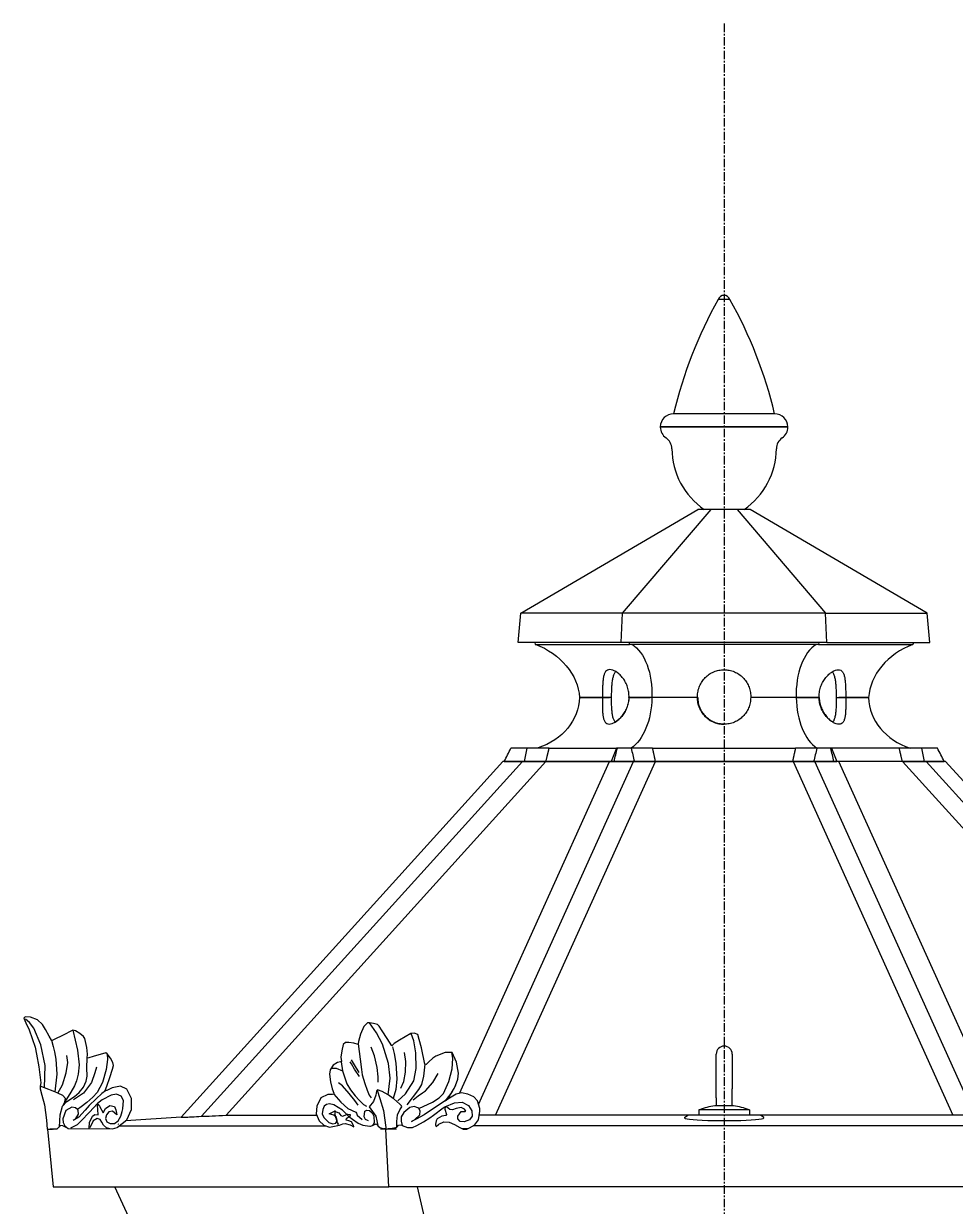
# Model space of a CAD drawing. Header units: millimetres. Extents: x 0 to 13338, y 0 to 11580.
# Drawn here: x 4055.2 to 4405.5, y 10428 to 10872.8 of the extents above; entities that cross this region are included whole.
import ezdxf

# ---------------------------------------------------------------- set-up
doc = ezdxf.new("R2010")
doc.units = ezdxf.units.MM
doc.linetypes.add('CENTER', pattern=[50.8, 31.75, -6.35, 6.35, -6.35])
doc.layers.add('axes', color=40, linetype='CENTER')
doc.layers.add('dwgmodels.com', color=250, linetype='Continuous')

# ---------------------------------------------------------------- blocks, each defined once
blk = doc.blocks.new('Public Light 2_side_dwgmodels.com')
at = {"color": 0, "extrusion": (-1, 6.12303e-17, 0)}
for p, q in [((-0.04, 4379.58), (-2.23, 4379.58)), ((2.15, 4379.58), (-0.04, 4379.58)), ((-0.04, 4336.52), (-19.04, 4336.52)), ((18.96, 4336.52), (-0.04, 4336.52)), ((-0.04, 4331.59), (-24.04, 4331.59)), ((-0.04, 4331.52), (-24.04, 4331.52)), ((23.96, 4331.59), (-0.04, 4331.59)), ((23.96, 4331.52), (-0.04, 4331.52)), ((-76.41, 4261.53), (-9.86, 4300.53)), ((-38.3, 4261.53), (-4.96, 4300.53)), ((-4.96, 4300.53), (-9.86, 4300.53)), ((-0.04, 4300.59), (-7.54, 4300.59)), ((-7.54, 4300.53), (-7.54, 4300.59)), ((4.86, 4300.53), (-4.96, 4300.53)), ((7.46, 4300.59), (-0.04, 4300.59)), ((4.86, 4300.53), (38.07, 4261.53)), ((9.77, 4300.53), (4.86, 4300.53)), ((7.45, 4300.53), (7.46, 4300.59)), ((76.32, 4261.53), (9.77, 4300.53)), ((-77.41, 4250.53), (-76.41, 4261.53)), ((-38.3, 4261.53), (-76.41, 4261.53)), ((-38.8, 4250.53), (-38.3, 4261.53)), ((38.07, 4261.53), (-38.3, 4261.53)), ((38.57, 4250.53), (38.07, 4261.53)), ((38.07, 4261.53), (76.32, 4261.53)), ((77.32, 4250.53), (76.32, 4261.53)), ((-38.8, 4250.53), (-77.41, 4250.53)), ((-71.26, 4250.53), (-71.06, 4249.83)), ((-71.06, 4249.83), (-35.55, 4249.83)), ((38.57, 4250.53), (-38.8, 4250.53)), ((-35.55, 4249.83), (-35.65, 4250.53)), ((35.47, 4249.83), (-35.55, 4249.83)), ((35.57, 4250.53), (35.47, 4249.83)), ((35.47, 4249.83), (70.97, 4249.83)), ((38.57, 4250.53), (77.32, 4250.53)), ((71.17, 4250.53), (70.97, 4249.83)), ((-10.03, 4229.78), (-27.75, 4229.78)), ((-10.05, 4229.78), (-27.19, 4229.78)), ((-9.95, 4229.78), (-10.05, 4229.78)), ((-10.05, 4229.78), (-10.05, 4229.78)), ((-9.95, 4229.78), (-9.95, 4229.78)), ((27.08, 4229.78), (9.95, 4229.78)), ((27.67, 4229.78), (9.95, 4229.78)), ((27.08, 4229.78), (35.67, 4229.78)), ((35.74, 4229.78), (27.67, 4229.78)), ((35.67, 4229.78), (35.74, 4229.78)), ((42.22, 4229.78), (45.69, 4229.78)), ((46.52, 4229.78), (43.06, 4229.78)), ((45.69, 4229.78), (54.27, 4229.78)), ((54.27, 4229.78), (46.52, 4229.78)), ((-74.19, 4210.78), (-80.18, 4210.78)), ((-74.19, 4210.78), (-80.18, 4210.78)), ((-65.83, 4210.78), (-74.19, 4210.78)), ((-65.83, 4210.78), (-74.19, 4210.78)), ((-65.83, 4210.78), (-40.53, 4210.78)), ((-65.83, 4210.78), (-40.53, 4210.78)), ((-40.53, 4210.78), (-42.55, 4205.78)), ((-40.17, 4210.78), (-40.53, 4210.78)), ((-40.17, 4210.78), (-40.53, 4210.78)), ((-35.01, 4210.78), (-40.17, 4210.78)), ((-35.01, 4210.78), (-40.17, 4210.78)), ((-26.93, 4210.78), (-35.01, 4210.78)), ((-26.93, 4210.78), (-35.01, 4210.78)), ((-26.93, 4210.78), (26.79, 4210.78)), ((-26.93, 4210.78), (26.79, 4210.78)), ((34.86, 4210.78), (26.79, 4210.78)), ((34.86, 4210.78), (26.79, 4210.78)), ((40.01, 4210.78), (34.86, 4210.78)), ((40.01, 4210.78), (34.86, 4210.78)), ((40.38, 4210.78), (40.01, 4210.78)), ((40.38, 4210.78), (40.01, 4210.78)), ((65.81, 4210.78), (40.38, 4210.78)), ((40.38, 4210.78), (42.4, 4205.78)), ((65.81, 4210.78), (40.38, 4210.78)), ((74.18, 4210.78), (65.81, 4210.78)), ((74.18, 4210.78), (65.81, 4210.78)), ((80.18, 4210.78), (74.18, 4210.78)), ((80.18, 4210.78), (74.18, 4210.78)), ((-204.21, 4072.01), (-83.27, 4205.77)), ((-196.56, 4072.34), (-75.9, 4205.77)), ((-187.32, 4072.77), (-67.06, 4205.77)), ((-99.51, 4080.95), (-43.08, 4205.77)), ((-92.38, 4076.78), (-34.06, 4205.77)), ((-86, 4072.77), (-25.87, 4205.77)), ((-83.07, 4205.77), (-83.27, 4205.77)), ((-75.9, 4205.77), (-83.07, 4205.77)), ((-82.71, 4205.78), (-75.22, 4205.78)), ((-75.9, 4205.77), (-75.9, 4205.77)), ((-67.06, 4205.77), (-75.9, 4205.77)), ((-75.22, 4205.78), (-67.02, 4205.78)), ((-43.08, 4205.77), (-67.06, 4205.77)), ((-67.02, 4205.78), (-42.55, 4205.78)), ((-42.18, 4205.77), (-43.08, 4205.77)), ((-42.55, 4205.78), (-41.43, 4205.78)), ((-40.89, 4205.77), (-42.18, 4205.77)), ((-41.43, 4205.78), (-33.78, 4205.78)), ((-34.06, 4205.77), (-40.89, 4205.77)), ((-25.87, 4205.77), (-34.06, 4205.77)), ((-34.06, 4205.77), (-34.06, 4205.77)), ((-33.78, 4205.78), (-25.83, 4205.78)), ((25.87, 4205.77), (-25.87, 4205.77)), ((-25.83, 4205.78), (25.69, 4205.78)), ((25.69, 4205.78), (33.63, 4205.78)), ((34.05, 4205.77), (25.87, 4205.77)), ((25.87, 4205.77), (86, 4072.77)), ((33.63, 4205.78), (41.27, 4205.78)), ((92.37, 4076.78), (34.05, 4205.77)), ((40.89, 4205.77), (34.05, 4205.77)), ((42.18, 4205.77), (40.89, 4205.77)), ((41.27, 4205.78), (42.4, 4205.78)), ((43.07, 4205.77), (42.18, 4205.77)), ((67, 4205.78), (42.4, 4205.78)), ((67.06, 4205.77), (43.07, 4205.77)), ((99.51, 4080.95), (43.07, 4205.77)), ((67, 4205.78), (75.2, 4205.78)), ((75.9, 4205.77), (67.06, 4205.77)), ((67.06, 4205.77), (187.32, 4072.77)), ((75.2, 4205.78), (82.71, 4205.78)), ((83.07, 4205.77), (75.9, 4205.77)), ((196.55, 4072.34), (75.9, 4205.77)), ((83.26, 4205.77), (83.07, 4205.77)), ((204.21, 4072.01), (83.26, 4205.77)), ((-3, 4082.7), (-3, 4095.73)), ((3, 4095.73), (3, 4082.7)), ((-3, 4079.23), (-3, 4082.7)), ((-3, 4079.23), (-3, 4076.29)), ((3, 4079.23), (3, 4082.7)), ((3, 4076.29), (3, 4079.23)), ((0, 4074.77), (-9.5, 4074.77)), ((-9.5, 4074.77), (-9.5, 4072.77)), ((0, 4076.29), (-3.54, 4076.29)), ((3.53, 4076.29), (0, 4076.29)), ((9.5, 4074.77), (0, 4074.77)), ((9.5, 4074.77), (9.5, 4072.77)), ((-204.21, 4072.01), (-225.04, 4070.67)), ((-204.21, 4072.01), (-204.02, 4072.01)), ((-204.02, 4072.01), (-203.01, 4072.01)), ((-187.32, 4072.77), (-153.24, 4072.77)), ((-13.65, 4072.77), (-92.09, 4072.77)), ((-14.88, 4071.91), (-13.65, 4072.77)), ((13.64, 4072.77), (-13.65, 4072.77)), ((-6.22, 4070.77), (6.22, 4070.77)), ((14.88, 4071.91), (13.64, 4072.77)), ((92.08, 4072.77), (13.64, 4072.77)), ((-254.61, 4067.52), (-252.58, 4067.52)), ((-254.49, 4067.52), (-252.3, 4045.77)), ((-252.58, 4067.52), (-252.5, 4067.52)), ((-227.38, 4068.77), (-149.79, 4068.77)), ((-126.15, 4045.77), (-127.24, 4067.52)), ((94.37, 4068.77), (-94.37, 4068.77)), ((-252.3, 4045.77), (-126.15, 4045.77)), ((-222.38, 4031.18), (-229.1, 4045.77)), ((126.15, 4045.77), (-126.15, 4045.77)), ((-115.45, 4045.77), (-112.09, 4031.18))]:
    blk.add_line(p, q, dxfattribs=at)
at = {"color": 0, "extrusion": (0.999999, -0.00141, 0)}
for p, q in [((-45.8, 4229.84), (-54.38, 4229.86)), ((-54.38, 4229.86), (-46.63, 4229.85)), ((-46.63, 4229.85), (-43.17, 4229.84)), ((-42.33, 4229.84), (-45.8, 4229.84)), ((-35.78, 4229.83), (-35.85, 4229.83)), ((-35.85, 4229.83), (-27.78, 4229.82)), ((-27.19, 4229.82), (-35.78, 4229.83))]:
    blk.add_line(p, q, dxfattribs=at)
at = {"color": 0}
for p, q in [((-262.82, 4109.69), (-263.4, 4109.3)), ((-263.4, 4109.3), (-262.56, 4107.48)), ((-260.87, 4109.62), (-262.82, 4109.69)), ((-261.2, 4107.61), (-262.69, 4108.84)), ((-262.56, 4107.48), (-261.39, 4104.88)), ((-259.64, 4105.47), (-261.2, 4107.61)), ((-258.21, 4108.65), (-260.87, 4109.62)), ((-256.91, 4099.24), (-259.64, 4105.47)), ((-256.26, 4106.83), (-258.21, 4108.65)), ((-255.16, 4105.01), (-256.26, 4106.83)), ((-135.55, 4106.08), (-136.79, 4103.23)), ((-134.06, 4107.45), (-135.55, 4106.08)), ((-133.41, 4107.45), (-134.06, 4107.45)), ((-130.75, 4103.75), (-133.41, 4107.45)), ((-131.92, 4107.25), (-133.41, 4107.45)), ((-130.42, 4106.86), (-131.92, 4107.25)), ((-129.71, 4106.28), (-130.42, 4106.86)), ((-128.67, 4104.46), (-129.71, 4106.28)), ((-261.39, 4104.88), (-259.12, 4098.39)), ((-253.8, 4102.48), (-255.16, 4105.01)), ((-252.95, 4100.92), (-253.8, 4102.48)), ((-251.65, 4101.31), (-252.69, 4100.79)), ((-248.86, 4102.68), (-251.65, 4101.31)), ((-244.97, 4104.75), (-248.86, 4102.68)), ((-244.97, 4104.75), (-243.21, 4097.22)), ((-244.9, 4104.75), (-244.97, 4104.75)), ((-243.93, 4104.49), (-244.9, 4104.75)), ((-242.3, 4103.46), (-243.93, 4104.49)), ((-240.88, 4102.29), (-242.3, 4103.46)), ((-240.36, 4101.57), (-240.88, 4102.29)), ((-239.64, 4098.26), (-240.36, 4101.57)), ((-136.79, 4103.23), (-137.5, 4100.5)), ((-128.54, 4099.46), (-130.75, 4103.75)), ((-126.72, 4101.6), (-128.67, 4104.46)), ((-125.03, 4098.88), (-126.72, 4101.6)), ((-122.05, 4101.02), (-124.06, 4099.72)), ((-117.89, 4103.49), (-122.05, 4101.02)), ((-117.76, 4103.49), (-117.89, 4103.49)), ((-116.53, 4103.62), (-117.76, 4103.49)), ((-116.72, 4100.76), (-117.76, 4103.49)), ((-115.23, 4103.1), (-116.53, 4103.62)), ((-114.65, 4101.28), (-115.23, 4103.1)), ((-113.8, 4098.03), (-114.65, 4101.28)), ((-259.12, 4098.39), (-258.6, 4095.73)), ((-255.29, 4091.38), (-256.91, 4099.24)), ((-252.95, 4100.92), (-252.37, 4098.59)), ((-252.69, 4100.79), (-252.95, 4100.92)), ((-252.37, 4098.59), (-251.85, 4096.57)), ((-251.85, 4096.57), (-251.26, 4093.85)), ((-243.21, 4097.22), (-242.56, 4091.7)), ((-239.38, 4095.73), (-239.64, 4098.26)), ((-143.8, 4096.93), (-144.12, 4094.59)), ((-143.21, 4099.33), (-143.8, 4096.93)), ((-142.37, 4100.11), (-143.21, 4099.33)), ((-141.2, 4100.11), (-142.37, 4100.11)), ((-139.32, 4099.79), (-141.2, 4100.11)), ((-137.57, 4099.33), (-139.32, 4099.79)), ((-137.5, 4100.5), (-137.57, 4099.59)), ((-137.57, 4099.59), (-136.85, 4093.88)), ((-137.57, 4099.59), (-137.57, 4099.33)), ((-131.46, 4095.05), (-132.76, 4098.36)), ((-126.2, 4092.25), (-128.54, 4099.46)), ((-124.06, 4099.72), (-125.03, 4098.88)), ((-124.71, 4098.42), (-124.06, 4095.96)), ((-115.95, 4096.15), (-116.72, 4100.76)), ((-112.57, 4091.93), (-113.8, 4098.03)), ((-258.6, 4095.73), (-257.76, 4090.99)), ((-251.26, 4093.85), (-250.94, 4088.13)), ((-247.37, 4088.65), (-246.85, 4092.61)), ((-246.85, 4092.61), (-247.11, 4095.21)), ((-239.64, 4090.54), (-239.51, 4094.17)), ((-239.51, 4094.24), (-239.38, 4095.73)), ((-238.93, 4094.3), (-239.51, 4094.17)), ((-239.51, 4094.17), (-239.51, 4094.24)), ((-237.24, 4094.82), (-238.93, 4094.3)), ((-232.56, 4096.18), (-237.24, 4094.82)), ((-231.98, 4095.86), (-232.56, 4096.18)), ((-231.92, 4093.65), (-232.44, 4089.89)), ((-231.98, 4095.86), (-231.92, 4093.65)), ((-230.81, 4094.17), (-231.98, 4095.86)), ((-229.9, 4092.55), (-230.81, 4094.17)), ((-229.58, 4091.44), (-229.9, 4092.55)), ((-145.36, 4092.58), (-147.04, 4091.54)), ((-144.25, 4092.84), (-145.36, 4092.58)), ((-144.06, 4092.84), (-144.25, 4092.84)), ((-144.12, 4094.59), (-143.93, 4092.97)), ((-143.93, 4092.97), (-144.06, 4092.84)), ((-144.06, 4092.84), (-143.47, 4089.46)), ((-140.16, 4092.06), (-140.62, 4092.84)), ((-138.99, 4090.11), (-140.16, 4092.06)), ((-138.99, 4091.74), (-140.1, 4093.55)), ((-136.85, 4093.88), (-136.4, 4089.92)), ((-130.49, 4090.63), (-131.46, 4095.05)), ((-125.62, 4086.74), (-126.2, 4092.25)), ((-124.06, 4095.96), (-123.48, 4092.32)), ((-123.48, 4092.32), (-123.09, 4086.48)), ((-119.71, 4092.9), (-120.23, 4096.34)), ((-119.78, 4088.88), (-119.71, 4092.9)), ((-115.88, 4090.37), (-115.95, 4096.15)), ((-111.08, 4092.77), (-112.11, 4091.86)), ((-109.52, 4094.2), (-111.08, 4092.77)), ((-108.41, 4094.92), (-109.52, 4094.2)), ((-104.97, 4096.28), (-108.41, 4094.92)), ((-102.38, 4096.28), (-104.97, 4096.28)), ((-102.05, 4094.07), (-102.38, 4096.28)), ((-102.25, 4096.28), (-102.38, 4096.28)), ((-102.31, 4090.24), (-102.05, 4094.07)), ((-100.62, 4092.64), (-102.25, 4096.28)), ((-99.91, 4088.62), (-100.62, 4092.64)), ((-257.76, 4090.99), (-257.17, 4086.96)), ((-255.55, 4083.07), (-255.29, 4091.38)), ((-250.94, 4088.13), (-251.72, 4081.58)), ((-248.8, 4084.17), (-247.37, 4088.65)), ((-242.89, 4088.2), (-243.54, 4085.73)), ((-242.56, 4091.7), (-242.89, 4088.2)), ((-239.58, 4087.48), (-239.64, 4090.54)), ((-236.59, 4088.65), (-237.95, 4085.08)), ((-236.01, 4090.86), (-236.59, 4088.65)), ((-232.44, 4089.89), (-233.8, 4085.08)), ((-230.94, 4086.9), (-229.97, 4090.08)), ((-229.97, 4090.08), (-229.58, 4091.44)), ((-148.21, 4089.79), (-148.47, 4088.16)), ((-148.47, 4088.16), (-148.02, 4085.24)), ((-147.04, 4091.54), (-148.21, 4089.79)), ((-147.43, 4090.44), (-145.94, 4090.44)), ((-145.94, 4090.44), (-143.47, 4089.46)), ((-143.47, 4089.46), (-143.02, 4087.9)), ((-143.02, 4087.9), (-141.85, 4084.59)), ((-137.31, 4088.75), (-138.99, 4091.74)), ((-137.11, 4087.26), (-138.99, 4090.11)), ((-136.4, 4089.92), (-136.07, 4087.9)), ((-136.07, 4087.9), (-135.1, 4084.66)), ((-130.1, 4087.19), (-130.49, 4090.63)), ((-120.49, 4085.44), (-119.78, 4088.88)), ((-116.72, 4085.63), (-115.88, 4090.37)), ((-112.57, 4091.93), (-113.09, 4087.38)), ((-112.11, 4091.86), (-112.57, 4091.93)), ((-109.58, 4085.05), (-107.57, 4088.49)), ((-103.48, 4085.37), (-102.31, 4090.24)), ((-100.17, 4086.28), (-99.91, 4088.62)), ((-256.91, 4084.89), (-257.24, 4083.65)), ((-255.55, 4083.07), (-257.24, 4083.65)), ((-257.24, 4083.65), (-257.17, 4082.68)), ((-257.17, 4086.96), (-256.91, 4084.89)), ((-250.61, 4081.06), (-248.8, 4084.17)), ((-244.25, 4083.78), (-245.62, 4081.38)), ((-243.54, 4085.73), (-244.25, 4083.78)), ((-242.56, 4081.25), (-240.94, 4083.33)), ((-240.94, 4083.33), (-239.9, 4085.6)), ((-237.95, 4085.08), (-240.88, 4080.99)), ((-239.9, 4085.6), (-239.58, 4087.48)), ((-233.8, 4085.08), (-235.81, 4081.32)), ((-232.76, 4082.1), (-232.18, 4083.65)), ((-232.18, 4083.65), (-230.94, 4086.9)), ((-226.98, 4083.65), (-230.1, 4083.07)), ((-224.64, 4082.48), (-226.98, 4083.65)), ((-148.02, 4085.24), (-147.37, 4082.71)), ((-143.54, 4083.75), (-145.03, 4084.98)), ((-141.07, 4080.96), (-143.54, 4083.75)), ((-141.85, 4084.59), (-140.55, 4082.26)), ((-135.1, 4084.66), (-134.19, 4082.13)), ((-130.1, 4085.18), (-130.1, 4087.19)), ((-126.4, 4080.44), (-125.62, 4086.74)), ((-123.09, 4086.48), (-123.48, 4082.45)), ((-121.53, 4082.97), (-120.49, 4085.44)), ((-119.78, 4080.76), (-116.72, 4085.63)), ((-113.87, 4084.33), (-114.91, 4082.45)), ((-113.09, 4087.38), (-113.87, 4084.33)), ((-112.37, 4081.87), (-109.58, 4085.05)), ((-105.56, 4080.96), (-103.48, 4085.37)), ((-101.01, 4083.88), (-102.38, 4081.41)), ((-101.53, 4082.78), (-101.01, 4083.88)), ((-101.01, 4083.88), (-100.17, 4086.28)), ((-257.17, 4082.68), (-256.52, 4080.34)), ((-256.52, 4080.34), (-255.55, 4076.64)), ((-251.72, 4081.58), (-255.55, 4083.07)), ((-250.61, 4081.06), (-251.72, 4081.58)), ((-248.67, 4080.21), (-250.61, 4081.06)), ((-247.63, 4079.04), (-248.67, 4080.21)), ((-245.62, 4081.38), (-247.95, 4077.81)), ((-247.95, 4077.81), (-247.63, 4079.04)), ((-247.11, 4077.94), (-244.25, 4079.82)), ((-240.88, 4080.99), (-244.64, 4078.52)), ((-244.25, 4079.82), (-242.56, 4081.25)), ((-237.43, 4079.56), (-239.71, 4077.49)), ((-236.2, 4078.85), (-238.73, 4076.45)), ((-235.81, 4081.32), (-237.43, 4079.56)), ((-234.06, 4080.86), (-236.2, 4078.85)), ((-232.69, 4081.9), (-234.06, 4080.86)), ((-230.55, 4080.28), (-233.93, 4078.59)), ((-232.69, 4081.9), (-232.76, 4082.1)), ((-232.24, 4082.1), (-232.69, 4081.9)), ((-232.18, 4082.1), (-232.24, 4082.1)), ((-230.1, 4083.07), (-232.18, 4082.1)), ((-228.54, 4080.6), (-230.55, 4080.28)), ((-226.79, 4079.95), (-228.54, 4080.6)), ((-225.88, 4078.26), (-226.79, 4079.95)), ((-222.83, 4079.04), (-224.64, 4082.48)), ((-222.89, 4074.95), (-222.83, 4079.04)), ((-151.65, 4079.27), (-153.21, 4076.15)), ((-149.06, 4080.57), (-151.65, 4079.27)), ((-147.24, 4080.57), (-149.06, 4080.57)), ((-147.37, 4082.71), (-146.78, 4081.02)), ((-146.72, 4080.63), (-147.24, 4080.57)), ((-146.78, 4081.02), (-146.72, 4080.96)), ((-146.78, 4081.02), (-146.72, 4080.7)), ((-146.72, 4080.96), (-146.72, 4080.7)), ((-146.72, 4080.7), (-145.88, 4079.72)), ((-146.72, 4080.7), (-146.72, 4080.63)), ((-145.88, 4079.72), (-144.19, 4077.65)), ((-138.86, 4078.23), (-141.07, 4080.96)), ((-140.55, 4082.26), (-138.8, 4080.05)), ((-138.8, 4080.05), (-137.31, 4078.36)), ((-134.19, 4082.13), (-133.47, 4080.31)), ((-133.47, 4080.31), (-132.76, 4079.27)), ((-130.94, 4080.31), (-131.92, 4077.91)), ((-130.68, 4081.74), (-130.94, 4080.31)), ((-130.55, 4082.19), (-130.68, 4081.74)), ((-130.42, 4082.26), (-130.55, 4082.19)), ((-130.55, 4082.19), (-129.45, 4079.01)), ((-128.61, 4081.67), (-130.42, 4082.26)), ((-129.45, 4079.01), (-128.15, 4074.53)), ((-126.4, 4080.44), (-128.61, 4081.67)), ((-124.52, 4079.07), (-126.4, 4080.44)), ((-123.48, 4082.45), (-124.52, 4079.07)), ((-124.19, 4078.88), (-124.52, 4079.07)), ((-121.92, 4076.93), (-124.19, 4078.88)), ((-122.7, 4078.1), (-119.78, 4080.76)), ((-114.91, 4082.45), (-119.39, 4076.61)), ((-116.92, 4078.49), (-115.04, 4080.05)), ((-115.04, 4080.05), (-113.41, 4081.15)), ((-113.41, 4081.15), (-112.37, 4081.87)), ((-109.65, 4077.65), (-107.18, 4079.33)), ((-107.18, 4079.33), (-105.56, 4080.96)), ((-103.87, 4078.75), (-104.97, 4077.97)), ((-102.38, 4081.41), (-104.52, 4078.62)), ((-103.87, 4078.75), (-102.38, 4081.41)), ((-100.75, 4080.63), (-103.87, 4078.75)), ((-102.38, 4081.41), (-101.53, 4082.78)), ((-98.74, 4081.15), (-100.75, 4080.63)), ((-96.4, 4080.7), (-98.74, 4081.15)), ((-94.19, 4079.66), (-96.4, 4080.7)), ((-92.77, 4078.1), (-94.19, 4079.66)), ((-255.55, 4076.64), (-254.77, 4070.86)), ((-249.64, 4072.94), (-248.86, 4076.19)), ((-248.86, 4076.19), (-247.11, 4077.94)), ((-248.08, 4077.62), (-248.86, 4076.19)), ((-247.56, 4074.5), (-248.67, 4071.38)), ((-247.95, 4077.81), (-248.08, 4077.62)), ((-245.23, 4075.8), (-247.56, 4074.5)), ((-243.93, 4075.54), (-245.23, 4075.8)), ((-243.21, 4074.89), (-243.93, 4075.54)), ((-241.72, 4075.93), (-243.21, 4074.89)), ((-243.21, 4074.89), (-243.02, 4074.56)), ((-243.02, 4074.56), (-242.95, 4073.14)), ((-240.23, 4074.69), (-242.69, 4072.03)), ((-239.71, 4077.49), (-241.72, 4075.93)), ((-238.73, 4076.45), (-240.23, 4074.69)), ((-235.68, 4077.1), (-238.67, 4073.91)), ((-233.93, 4078.59), (-235.68, 4077.1)), ((-235.68, 4076.77), (-235.49, 4076.9)), ((-235.55, 4074.5), (-235.68, 4076.77)), ((-235.42, 4073.27), (-235.55, 4074.5)), ((-235.49, 4076.9), (-234.9, 4076.19)), ((-234.9, 4076.19), (-233.54, 4073.59)), ((-233.54, 4073.59), (-232.69, 4075.21)), ((-232.69, 4075.21), (-230.94, 4076.38)), ((-230.94, 4076.38), (-229.25, 4075.99)), ((-229.25, 4075.99), (-228.73, 4074.82)), ((-228.73, 4074.82), (-228.41, 4072.88)), ((-226.4, 4074.11), (-226.07, 4075.15)), ((-226.07, 4075.15), (-225.88, 4078.26)), ((-224.64, 4070.99), (-222.89, 4074.95)), ((-153.21, 4076.15), (-153.47, 4073.3)), ((-150.94, 4074.85), (-151.13, 4073.3)), ((-150.42, 4076.15), (-150.94, 4074.85)), ((-149.58, 4076.8), (-150.42, 4076.15)), ((-148.41, 4077), (-149.58, 4076.8)), ((-148.54, 4073.3), (-146.53, 4074.33)), ((-146.78, 4076.61), (-148.41, 4077)), ((-143.54, 4074.59), (-146.78, 4076.61)), ((-146.53, 4074.33), (-144.9, 4073.69)), ((-144.19, 4077.65), (-141.46, 4075.31)), ((-141.85, 4072.97), (-143.54, 4074.59)), ((-141.46, 4075.31), (-138.54, 4073.95)), ((-137.57, 4076.48), (-138.86, 4078.23)), ((-137.31, 4078.36), (-135.62, 4076.8)), ((-135.62, 4076.8), (-134.51, 4076.15)), ((-135.16, 4074.21), (-134.38, 4074.66)), ((-134.38, 4074.66), (-133.35, 4074.46)), ((-131.92, 4077.91), (-133.47, 4075.89)), ((-133.47, 4075.89), (-130.94, 4072.39)), ((-133.35, 4074.46), (-132.31, 4073.69)), ((-128.15, 4074.53), (-127.18, 4068.17)), ((-122.83, 4072.84), (-121.92, 4074.79)), ((-121.33, 4076.28), (-121.92, 4076.93)), ((-121.92, 4074.79), (-121.2, 4075.96)), ((-121.2, 4075.96), (-121.33, 4076.28)), ((-118.15, 4075.7), (-120.49, 4073.82)), ((-116.59, 4076.02), (-118.15, 4075.7)), ((-115.17, 4075.57), (-116.59, 4076.02)), ((-114.84, 4075.31), (-115.17, 4075.57)), ((-114.84, 4075.31), (-109.65, 4077.65)), ((-114.32, 4074.4), (-114.84, 4075.31)), ((-114.39, 4072.84), (-114.32, 4074.4)), ((-104.84, 4078.23), (-112.83, 4072.84)), ((-109.26, 4072.78), (-105.62, 4075.57)), ((-105.62, 4075.57), (-105.04, 4075.89)), ((-104.97, 4075.83), (-105.1, 4074.98)), ((-105.1, 4074.98), (-104.39, 4072.97)), ((-105.04, 4075.89), (-101.47, 4077.45)), ((-104.97, 4077.97), (-104.84, 4078.23)), ((-104.39, 4075.96), (-104.97, 4075.83)), ((-104.52, 4078.62), (-104.84, 4078.23)), ((-103.74, 4075.44), (-104.39, 4075.96)), ((-103.15, 4074.85), (-103.74, 4075.44)), ((-102.18, 4074.72), (-103.15, 4074.85)), ((-100.75, 4075.31), (-102.18, 4074.72)), ((-101.47, 4077.45), (-98.54, 4077.65)), ((-98.93, 4075.63), (-100.75, 4075.31)), ((-97.7, 4074.98), (-98.93, 4075.63)), ((-98.54, 4077.65), (-96.14, 4076.41)), ((-97.12, 4074.27), (-97.7, 4074.98)), ((-97.44, 4074.14), (-97.12, 4074.27)), ((-96.14, 4076.41), (-94.84, 4074.4)), ((-94.84, 4074.4), (-94.71, 4072.39)), ((-91.92, 4075.24), (-92.77, 4078.1)), ((-91.86, 4074.21), (-91.92, 4075.24)), ((-254.77, 4070.86), (-254.61, 4067.52)), ((-249.97, 4068.33), (-249.64, 4072.94)), ((-248.67, 4071.38), (-248.6, 4069.95)), ((-248.6, 4069.95), (-247.89, 4068.72)), ((-242.69, 4072.03), (-244.84, 4070.73)), ((-242.95, 4073.14), (-243.86, 4071.51)), ((-241.78, 4070.6), (-242.76, 4069.69)), ((-238.67, 4073.91), (-241.78, 4070.6)), ((-238.8, 4067.88), (-238.6, 4070.02)), ((-238.6, 4070.02), (-237.56, 4072.36)), ((-237.3, 4070.6), (-238.47, 4067.94)), ((-237.56, 4072.36), (-236.66, 4073.01)), ((-235.81, 4071.51), (-237.3, 4070.6)), ((-236.66, 4073.01), (-235.42, 4072.88)), ((-234.58, 4071.19), (-235.81, 4071.51)), ((-235.42, 4072.88), (-235.42, 4073.27)), ((-233.99, 4070.15), (-234.58, 4071.19)), ((-233.41, 4068.98), (-233.99, 4070.15)), ((-232.31, 4072.94), (-232.69, 4071.51)), ((-232.69, 4071.51), (-232.11, 4070.28)), ((-231.4, 4074.04), (-232.31, 4072.94)), ((-232.11, 4070.28), (-230.88, 4069.63)), ((-230.03, 4074.24), (-231.4, 4074.04)), ((-228.41, 4072.88), (-230.03, 4074.24)), ((-229.25, 4069.63), (-227.89, 4070.6)), ((-228.09, 4068.2), (-224.64, 4070.99)), ((-227.89, 4070.6), (-226.92, 4072.36)), ((-226.92, 4072.36), (-226.4, 4074.11)), ((-153.47, 4073.3), (-152.3, 4070.63)), ((-152.3, 4070.63), (-150.49, 4069.01)), ((-151.13, 4073.3), (-150.55, 4071.93)), ((-150.55, 4071.93), (-148.6, 4070.05)), ((-148.6, 4070.05), (-147.17, 4069.47)), ((-146.78, 4072.78), (-148.54, 4073.3)), ((-145.75, 4071.87), (-146.78, 4072.78)), ((-146.07, 4069.79), (-145.55, 4070.83)), ((-145.55, 4070.83), (-145.75, 4071.87)), ((-144.9, 4073.69), (-144.12, 4072.65)), ((-144.12, 4072.65), (-143.54, 4072.45)), ((-143.54, 4072.45), (-141.85, 4072.97)), ((-142.11, 4070.89), (-141.98, 4071.48)), ((-141.2, 4070.63), (-142.11, 4070.89)), ((-141.98, 4071.48), (-141.14, 4072.32)), ((-141.46, 4072.97), (-141.85, 4072.97)), ((-141.85, 4072.97), (-141.14, 4072.32)), ((-140.55, 4072.84), (-141.46, 4072.97)), ((-140.16, 4070.31), (-141.2, 4070.63)), ((-141.14, 4072.32), (-140.55, 4072.65)), ((-141.14, 4072.32), (-139.77, 4071.28)), ((-140.55, 4072.65), (-140.55, 4072.84)), ((-139.45, 4069.14), (-140.16, 4070.31)), ((-139.77, 4071.28), (-137.63, 4069.79)), ((-138.54, 4073.95), (-138.28, 4073.56)), ((-138.28, 4073.56), (-137.95, 4072.71)), ((-137.95, 4072.71), (-136.07, 4071.15)), ((-135.42, 4072.13), (-135.16, 4074.21)), ((-134.9, 4071.15), (-135.42, 4072.13)), ((-133.73, 4070.57), (-134.9, 4071.15)), ((-132.31, 4073.69), (-131.79, 4072.45)), ((-131.66, 4069.86), (-132.18, 4068.88)), ((-131.79, 4072.45), (-131.66, 4069.86)), ((-130.94, 4072.39), (-130.29, 4068.88)), ((-123.15, 4070.44), (-122.83, 4072.84)), ((-123.15, 4068.3), (-123.15, 4070.44)), ((-120.49, 4073.82), (-121.46, 4072.13)), ((-121.46, 4072.13), (-121.46, 4070.5)), ((-121.46, 4070.5), (-121.07, 4068.88)), ((-115.88, 4071.22), (-117.63, 4070.37)), ((-117.63, 4070.37), (-116.4, 4071.02)), ((-116.4, 4071.02), (-114.39, 4072.84)), ((-112.83, 4072.84), (-115.88, 4071.22)), ((-115.62, 4068.82), (-113.02, 4070.24)), ((-113.02, 4070.24), (-110.69, 4071.74)), ((-110.69, 4071.74), (-109.26, 4072.78)), ((-108.35, 4070.57), (-108.54, 4069.34)), ((-107.96, 4071.35), (-108.35, 4070.57)), ((-106.14, 4072.39), (-107.96, 4071.35)), ((-107.31, 4069.34), (-105.43, 4070.31)), ((-104.65, 4072.65), (-106.14, 4072.39)), ((-105.43, 4070.31), (-103.41, 4070.11)), ((-104.39, 4072.97), (-104.65, 4072.65)), ((-103.41, 4070.11), (-101.4, 4069.27)), ((-100.1, 4072.45), (-98.93, 4074.14)), ((-100.1, 4071.35), (-100.1, 4072.45)), ((-99.32, 4070.44), (-100.1, 4071.35)), ((-97.77, 4070.24), (-99.32, 4070.44)), ((-98.93, 4074.14), (-97.44, 4074.14)), ((-95.75, 4070.96), (-97.77, 4070.24)), ((-94.71, 4072.39), (-95.75, 4070.96)), ((-93.94, 4069.01), (-92.38, 4070.96)), ((-92.38, 4070.96), (-91.86, 4074.21)), ((-254.61, 4067.52), (-253.38, 4067.52)), ((-252.08, 4067.52), (-253.38, 4067.52)), ((-252.08, 4067.52), (-250.78, 4067.65)), ((-251.76, 4067.52), (-252.08, 4067.52)), ((-250.78, 4067.65), (-251.76, 4067.52)), ((-250.78, 4067.65), (-250.07, 4068.36)), ((-250.07, 4068.36), (-249.92, 4068.43)), ((-249.71, 4068.85), (-249.97, 4068.33)), ((-248.67, 4068.79), (-249.71, 4068.85)), ((-246.65, 4067.81), (-248.67, 4068.79)), ((-247.89, 4068.72), (-246.65, 4067.81)), ((-246.65, 4067.81), (-229.97, 4067.62)), ((-244.77, 4068.33), (-245.74, 4067.88)), ((-243.28, 4069.17), (-244.77, 4068.33)), ((-242.76, 4069.69), (-243.28, 4069.17)), ((-232.24, 4068.01), (-233.41, 4068.98)), ((-231.01, 4067.62), (-232.24, 4068.01)), ((-230.88, 4069.63), (-229.25, 4069.63)), ((-229.97, 4067.62), (-228.21, 4068.14)), ((-228.21, 4068.14), (-228.09, 4068.2)), ((-150.49, 4069.01), (-148.41, 4068.3)), ((-148.41, 4068.3), (-144.64, 4068.95)), ((-147.17, 4069.47), (-146.07, 4069.79)), ((-144.64, 4068.95), (-143.34, 4069.53)), ((-143.34, 4069.53), (-142.56, 4069.6)), ((-142.56, 4069.6), (-140.62, 4069.14)), ((-140.62, 4069.14), (-139.25, 4068.36)), ((-139.25, 4068.36), (-139.45, 4069.14)), ((-137.63, 4069.79), (-135.88, 4068.95)), ((-135.88, 4068.95), (-133.28, 4068.62)), ((-133.28, 4068.62), (-133.02, 4068.62)), ((-133.02, 4068.62), (-132.63, 4068.69)), ((-132.63, 4068.69), (-132.18, 4068.88)), ((-132.18, 4068.88), (-131.72, 4069.14)), ((-131.72, 4069.14), (-130.88, 4069.53)), ((-130.88, 4069.53), (-130.29, 4068.88)), ((-130.29, 4068.88), (-130.23, 4068.75)), ((-130.23, 4068.75), (-129.51, 4068.1)), ((-129.51, 4068.1), (-127.89, 4067.58)), ((-127.89, 4067.58), (-127.31, 4067.52)), ((-127.31, 4067.58), (-127.89, 4067.58)), ((-127.18, 4068.17), (-127.31, 4067.58)), ((-127.31, 4067.52), (-127.31, 4067.58)), ((-127.31, 4067.58), (-126.33, 4067.58)), ((-127.31, 4067.52), (-126.92, 4067.52)), ((-126.92, 4067.52), (-126.33, 4067.58)), ((-126.33, 4067.58), (-123.41, 4068.1)), ((-124.71, 4067.58), (-126.33, 4067.58)), ((-123.41, 4068.1), (-123.15, 4068.3)), ((-123.15, 4068.3), (-122.89, 4068.49)), ((-122.89, 4068.49), (-122.44, 4069.01)), ((-122.44, 4069.01), (-121.4, 4069.14)), ((-121.4, 4069.14), (-121.07, 4068.88)), ((-121.07, 4068.88), (-119.13, 4068.1)), ((-119.13, 4068.1), (-117.24, 4068.1)), ((-117.24, 4068.1), (-115.62, 4068.82)), ((-108.54, 4069.34), (-108.54, 4069.14)), ((-108.54, 4069.14), (-108.28, 4068.49)), ((-108.28, 4068.49), (-107.37, 4069.27)), ((-107.37, 4069.27), (-107.31, 4069.34)), ((-101.4, 4069.27), (-99.45, 4068.1)), ((-99.45, 4068.1), (-98.42, 4067.58)), ((-96.53, 4067.58), (-98.42, 4067.58)), ((-98.42, 4067.58), (-98.16, 4067.52)), ((-98.16, 4067.52), (-96.73, 4067.52)), ((-96.73, 4067.52), (-96.53, 4067.58)), ((-96.53, 4067.58), (-93.94, 4069.01))]:
    blk.add_line(p, q, dxfattribs=at)
at = {"color": 0, "extrusion": (1, 1.51644e-13, 0)}
for p, q in [((-127.31, 4067.52), (-129.28, 4067.52)), ((-123.3, 4067.52), (-127.31, 4067.52)), ((-123.26, 4067.52), (-123.3, 4067.52))]:
    blk.add_line(p, q, dxfattribs=at)
at = {"color": 0}
for centre, radius, start, end in [((143.91, 4297.7), 167.52, 150.7396, 166.5985), ((-0.04, 4378.74), 2.34, 20.9002, 159.0998), ((-144, 4297.7), 167.52, 13.4015, 29.2604), ((-19.04, 4331.52), 5, 90, 179.1993), ((18.96, 4331.52), 5, 0.8007, 90), ((-19.04, 4331.59), 5, 180, 180.4003), ((-19.04, 4331.52), 5, 179.5997, 180), ((-19.04, 4331.59), 5, 180.8007, 235.5592), ((18.96, 4331.59), 5, 304.4408, 359.1993), ((18.96, 4331.59), 5, 359.5997, 0), ((18.96, 4331.52), 5, 0, 0.4003), ((-24.7, 4323.34), 5, 0.5079, 55.5592), ((8.22, 4323.64), 27.92, 180.5079, 235.6262), ((-8.3, 4323.64), 27.92, 304.3738, 359.4921), ((24.61, 4323.34), 5, 124.4408, 179.4921), ((0, 4095.73), 3, 0, 180), ((0, 4050.93), 25.6, 97.9283, 111.3742), ((0, 4050.93), 25.6, 68.6258, 82.0717)]:
    blk.add_arc(centre, radius, start, end, dxfattribs=at)
at = {"color": 0, "extrusion": (0, 0, -1)}
for centre, major_axis, ratio, start_param, end_param in [((-79.54, 4230.39), (-24.72, 5.9), 0.832403, 1.718158, 2.887533), ((-38.97, 4230.33), (0.72, 20.59), 0.572201, 0.307592, 1.575775), ((-78.42, 4230.39), (-24.05, 0.03), 0.866026, 3.165599, 4.353098), ((-39.19, 4230.33), (-0.03, -20.83), 0.57624, 4.736395, 5.923894), ((-142.59, 4072.66), (-1.56, 6.19), 0.54699, 4.29914, 5.144088), ((-144.13, 4068.45), (-0.41, 1.64), 0.54699, 5.132772, 5.459105)]:
    blk.add_ellipse(centre, major_axis=major_axis, ratio=ratio, start_param=start_param, end_param=end_param, dxfattribs=at)
at = {"color": 0}
for centre, major_axis, ratio, start_param, end_param in [((38.86, 4230.28), (-0.69, 20.59), 0.572201, 0.307592, 1.575775), ((79.43, 4230.28), (24.73, 5.86), 0.832403, 1.718158, 2.887533), ((39.08, 4230.28), (0, -20.83), 0.57624, 4.736395, 5.923894), ((78.32, 4230.28), (24.05, 0), 0.866026, 3.165599, 4.353098), ((-195.99, 4072.6), (-8.58, -0.56), 0.02582, 0.611441, 1.503381), ((-183.18, 4073.45), (-16.29, -1.06), 0.02582, 0.606033, 1.312161), ((-196.55, 4072.34), (-0.118, -0.008), 0.02582, 1.503381, 1.503394), ((0, 4071.79), (-14.96, 0), 0.0747, 6.176905, 7.425178), ((0, 4071.79), (-14.96, 0), 0.0747, 1.999599, 3.247873), ((-228.29, 4068.45), (0.8, -1.6), 0.508466, 1.860909, 1.933964)]:
    blk.add_ellipse(centre, major_axis=major_axis, ratio=ratio, start_param=start_param, end_param=end_param, dxfattribs=at)
for points, knots in [([(-35.81, 4229.83), (-35.8, 4230), (-35.8, 4230.16), (-35.79, 4230.97), (-35.85, 4231.63), (-36.08, 4232.93), (-36.26, 4233.57), (-36.72, 4234.8), (-37, 4235.39), (-37.62, 4236.47), (-37.97, 4236.97), (-38.68, 4237.84), (-39.07, 4238.26), (-39.88, 4238.99), (-40.3, 4239.31), (-41.14, 4239.82), (-41.55, 4240.02), (-42.32, 4240.28), (-42.68, 4240.34), (-43.32, 4240.34), (-43.62, 4240.28), (-44.15, 4240.02), (-44.38, 4239.83), (-44.77, 4239.31), (-44.94, 4239), (-45.21, 4238.27), (-45.31, 4237.85), (-45.48, 4236.98), (-45.54, 4236.48), (-45.65, 4235.4), (-45.69, 4234.81), (-45.74, 4233.59), (-45.76, 4232.94), (-45.79, 4231.64), (-45.79, 4230.98), (-45.8, 4230.18), (-45.8, 4230.01), (-45.8, 4229.84)], [14.851518, 14.851518, 14.851518, 14.851518, 15.348207, 15.348207, 17.264557, 17.264557, 19.180906, 19.180906, 21.097256, 21.097256, 23.013605, 23.013605, 24.934307, 24.934307, 26.85501, 26.85501, 28.775712, 28.775712, 30.696414, 30.696414, 32.617116, 32.617116, 34.537819, 34.537819, 36.458521, 36.458521, 38.379223, 38.379223, 40.295573, 40.295573, 42.211922, 42.211922, 44.128272, 44.128272, 46.044621, 46.044621, 46.54131, 46.54131, 46.54131, 46.54131]), ([(-42.33, 4229.84), (-42.33, 4230.01), (-42.33, 4230.17), (-42.33, 4230.97), (-42.32, 4231.63), (-42.28, 4232.93), (-42.25, 4233.57), (-42.16, 4234.8), (-42.1, 4235.39), (-41.95, 4236.47), (-41.86, 4236.97), (-41.64, 4237.85), (-41.51, 4238.26), (-41.19, 4238.99), (-41, 4239.31), (-40.78, 4239.58), (-40.77, 4239.58), (-40.76, 4239.59)], [14.760911, 14.760911, 14.760911, 14.760911, 15.257389, 15.257389, 17.163569, 17.163569, 19.069748, 19.069748, 20.975928, 20.975928, 22.882107, 22.882107, 24.790275, 24.790275, 26.698443, 26.698443, 26.754343, 26.754343, 26.754343, 26.754343]), ([(-10.03, 4229.78), (-10.04, 4229.95), (-10.04, 4230.11), (-10.04, 4230.92), (-9.98, 4231.58), (-9.72, 4232.88), (-9.52, 4233.52), (-9.01, 4234.75), (-8.69, 4235.34), (-7.96, 4236.42), (-7.55, 4236.91), (-6.67, 4237.79), (-6.18, 4238.2), (-5.1, 4238.93), (-4.51, 4239.25), (-3.28, 4239.76), (-2.64, 4239.96), (-1.34, 4240.22), (-0.68, 4240.28), (-0.04, 4240.28), (0.6, 4240.28), (1.26, 4240.22), (2.56, 4239.96), (3.2, 4239.76), (4.43, 4239.25), (5.01, 4238.93), (6.1, 4238.2), (6.59, 4237.79), (7.47, 4236.91), (7.88, 4236.42), (8.61, 4235.34), (8.93, 4234.75), (9.44, 4233.52), (9.64, 4232.88), (9.9, 4231.58), (9.96, 4230.92), (9.96, 4230.11), (9.95, 4229.95), (9.95, 4229.78)], [-15.844896, -15.844896, -15.844896, -15.844896, -15.348207, -15.348207, -13.431858, -13.431858, -11.515508, -11.515508, -9.599158, -9.599158, -7.682809, -7.682809, -5.762107, -5.762107, -3.841404, -3.841404, -1.920702, -1.920702, 0, 0, 0, 1.920702, 1.920702, 3.841404, 3.841404, 5.762107, 5.762107, 7.682809, 7.682809, 9.599158, 9.599158, 11.515508, 11.515508, 13.431858, 13.431858, 15.348207, 15.348207, 15.844896, 15.844896, 15.844896, 15.844896]), ([(35.7, 4229.78), (35.69, 4229.95), (35.69, 4230.11), (35.69, 4230.92), (35.74, 4231.58), (35.98, 4232.88), (36.16, 4233.52), (36.61, 4234.75), (36.89, 4235.34), (37.52, 4236.42), (37.87, 4236.91), (38.58, 4237.79), (38.97, 4238.2), (39.78, 4238.93), (40.21, 4239.25), (41.04, 4239.76), (41.45, 4239.96), (42.22, 4240.22), (42.58, 4240.28), (43.22, 4240.28), (43.52, 4240.22), (44.05, 4239.96), (44.28, 4239.76), (44.68, 4239.25), (44.84, 4238.93), (45.11, 4238.2), (45.21, 4237.79), (45.38, 4236.91), (45.44, 4236.42), (45.55, 4235.34), (45.58, 4234.75), (45.64, 4233.52), (45.66, 4232.88), (45.68, 4231.58), (45.69, 4230.92), (45.69, 4230.11), (45.69, 4229.95), (45.69, 4229.78)], [14.851518, 14.851518, 14.851518, 14.851518, 15.348207, 15.348207, 17.264557, 17.264557, 19.180906, 19.180906, 21.097256, 21.097256, 23.013605, 23.013605, 24.934307, 24.934307, 26.85501, 26.85501, 28.775712, 28.775712, 30.696414, 30.696414, 32.617116, 32.617116, 34.537819, 34.537819, 36.458521, 36.458521, 38.379223, 38.379223, 40.295573, 40.295573, 42.211922, 42.211922, 44.128272, 44.128272, 46.044621, 46.044621, 46.54131, 46.54131, 46.54131, 46.54131]), ([(42.22, 4229.78), (42.22, 4229.95), (42.22, 4230.11), (42.22, 4230.92), (42.21, 4231.57), (42.17, 4232.87), (42.14, 4233.51), (42.05, 4234.74), (41.99, 4235.33), (41.85, 4236.41), (41.75, 4236.91), (41.54, 4237.79), (41.41, 4238.2), (41.09, 4238.94), (40.91, 4239.25), (40.68, 4239.52), (40.67, 4239.53), (40.67, 4239.53)], [14.760911, 14.760911, 14.760911, 14.760911, 15.257389, 15.257389, 17.163569, 17.163569, 19.069748, 19.069748, 20.975928, 20.975928, 22.882107, 22.882107, 24.790275, 24.790275, 26.698443, 26.698443, 26.754343, 26.754343, 26.754343, 26.754343]), ([(-45.8, 4229.84), (-45.81, 4229.2), (-45.82, 4228.54), (-45.82, 4227.24), (-45.82, 4226.6), (-45.79, 4225.37), (-45.77, 4224.78), (-45.69, 4223.7), (-45.64, 4223.21), (-45.5, 4222.34), (-45.4, 4221.92), (-45.16, 4221.19), (-45, 4220.88), (-44.62, 4220.36), (-44.4, 4220.16), (-43.87, 4219.9), (-43.57, 4219.84), (-43.25, 4219.84), (-42.93, 4219.84), (-42.57, 4219.9), (-41.79, 4220.16), (-41.37, 4220.35), (-40.52, 4220.87), (-40.09, 4221.18), (-39.26, 4221.91), (-38.86, 4222.32), (-38.12, 4223.19), (-37.76, 4223.68), (-37.11, 4224.76), (-36.81, 4225.35), (-36.32, 4226.58), (-36.13, 4227.22), (-35.86, 4228.53), (-35.79, 4229.19), (-35.78, 4229.83)], [-15.397338, -15.397338, -15.397338, -15.397338, -13.474239, -13.474239, -11.551141, -11.551141, -9.628042, -9.628042, -7.704943, -7.704943, -5.778708, -5.778708, -3.852472, -3.852472, -1.926236, -1.926236, 0, 0, 0, 1.922951, 1.922951, 3.845903, 3.845903, 5.768854, 5.768854, 7.691806, 7.691806, 9.618179, 9.618179, 11.544552, 11.544552, 13.470926, 13.470926, 15.397299, 15.397299, 15.397299, 15.397299]), ([(-40.97, 4220.6), (-40.97, 4220.6), (-40.97, 4220.6), (-41.19, 4220.86), (-41.37, 4221.18), (-41.67, 4221.91), (-41.8, 4222.32), (-41.99, 4223.2), (-42.07, 4223.7), (-42.2, 4224.78), (-42.25, 4225.37), (-42.31, 4226.6), (-42.33, 4227.24), (-42.35, 4228.55), (-42.34, 4229.2), (-42.33, 4229.84)], [3.796557, 3.796557, 3.796557, 3.796557, 3.818747, 3.818747, 5.72812, 5.72812, 7.637494, 7.637494, 9.550493, 9.550493, 11.463492, 11.463492, 13.376492, 13.376492, 15.289491, 15.289491, 15.289491, 15.289491]), ([(-35.85, 4229.83), (-35.86, 4229.19), (-35.93, 4228.53), (-36.2, 4227.22), (-36.39, 4226.58), (-36.88, 4225.35), (-37.18, 4224.76), (-37.83, 4223.68), (-38.19, 4223.19), (-38.92, 4222.32), (-39.32, 4221.91), (-40.15, 4221.19), (-40.57, 4220.88), (-40.99, 4220.62)], [-15.397299, -15.397299, -15.397299, -15.397299, -13.470926, -13.470926, -11.544552, -11.544552, -9.618179, -9.618179, -7.691806, -7.691806, -5.768854, -5.768854, -3.877032, -3.877032, -3.877032, -3.877032]), ([(9.95, 4229.78), (9.95, 4229.14), (9.88, 4228.48), (9.62, 4227.18), (9.43, 4226.53), (8.91, 4225.31), (8.6, 4224.72), (7.87, 4223.64), (7.45, 4223.15), (6.58, 4222.27), (6.08, 4221.86), (5, 4221.13), (4.42, 4220.81), (3.19, 4220.3), (2.55, 4220.1), (1.24, 4219.84), (0.59, 4219.78), (-0.06, 4219.78), (-0.7, 4219.78), (-1.36, 4219.84), (-2.66, 4220.1), (-3.3, 4220.3), (-4.52, 4220.81), (-5.11, 4221.13), (-6.19, 4221.85), (-6.68, 4222.26), (-7.56, 4223.14), (-7.97, 4223.63), (-8.7, 4224.71), (-9.02, 4225.3), (-9.53, 4226.53), (-9.73, 4227.17), (-9.99, 4228.48), (-10.05, 4229.14), (-10.05, 4229.78)], [-15.397338, -15.397338, -15.397338, -15.397338, -13.474239, -13.474239, -11.551141, -11.551141, -9.628042, -9.628042, -7.704943, -7.704943, -5.778708, -5.778708, -3.852472, -3.852472, -1.926236, -1.926236, 0, 0, 0, 1.922951, 1.922951, 3.845903, 3.845903, 5.768854, 5.768854, 7.691806, 7.691806, 9.618179, 9.618179, 11.544552, 11.544552, 13.470926, 13.470926, 15.397299, 15.397299, 15.397299, 15.397299]), ([(-10.05, 4229.78), (-10.05, 4229.14), (-9.99, 4228.49), (-9.73, 4227.19), (-9.54, 4226.54), (-9.02, 4225.32), (-8.7, 4224.73), (-7.97, 4223.64), (-7.56, 4223.15), (-6.68, 4222.27), (-6.19, 4221.86), (-5.1, 4221.12), (-4.52, 4220.81), (-3.29, 4220.29), (-2.64, 4220.1), (-1.35, 4219.84), (-0.69, 4219.78), (-0.05, 4219.78)], [-15.289504, -15.289504, -15.289504, -15.289504, -13.378742, -13.378742, -11.46798, -11.46798, -9.557218, -9.557218, -7.646455, -7.646455, -5.734842, -5.734842, -3.823228, -3.823228, -1.911614, -1.911614, -0.002503, -0.002503, -0.002503, -0.002503]), ([(-9.95, 4229.78), (-9.95, 4229.14), (-9.89, 4228.48), (-9.63, 4227.18), (-9.43, 4226.53), (-8.92, 4225.31), (-8.6, 4224.72), (-7.87, 4223.64), (-7.46, 4223.15), (-6.58, 4222.27), (-6.09, 4221.86), (-5.01, 4221.13), (-4.42, 4220.81), (-3.19, 4220.3), (-2.55, 4220.1), (-1.27, 4219.85), (-0.63, 4219.78), (0, 4219.78)], [15.305464, 15.305464, 15.305464, 15.305464, 17.228563, 17.228563, 19.151662, 19.151662, 21.07476, 21.07476, 22.997859, 22.997859, 24.924095, 24.924095, 26.850331, 26.850331, 28.776567, 28.776567, 30.647527, 30.647527, 30.647527, 30.647527]), ([(0, 4219.78), (-0.62, 4219.78), (-1.26, 4219.85), (-2.54, 4220.1), (-3.18, 4220.29), (-4.41, 4220.8), (-5, 4221.12), (-6.08, 4221.85), (-6.58, 4222.26), (-7.46, 4223.14), (-7.87, 4223.64), (-8.61, 4224.72), (-8.92, 4225.31), (-9.44, 4226.54), (-9.63, 4227.19), (-9.89, 4228.49), (-9.95, 4229.14), (-9.95, 4229.78)], [30.571502, 30.571502, 30.571502, 30.571502, 32.428105, 32.428105, 34.337478, 34.337478, 36.246851, 36.246851, 38.156225, 38.156225, 40.069224, 40.069224, 41.982224, 41.982224, 43.895223, 43.895223, 45.808222, 45.808222, 45.808222, 45.808222]), ([(45.69, 4229.78), (45.7, 4229.14), (45.71, 4228.48), (45.71, 4227.18), (45.71, 4226.53), (45.68, 4225.31), (45.65, 4224.72), (45.57, 4223.64), (45.52, 4223.15), (45.37, 4222.27), (45.28, 4221.86), (45.03, 4221.13), (44.88, 4220.81), (44.5, 4220.3), (44.27, 4220.1), (43.75, 4219.84), (43.45, 4219.78), (43.13, 4219.78), (42.81, 4219.78), (42.45, 4219.84), (41.67, 4220.1), (41.25, 4220.3), (40.4, 4220.81), (39.97, 4221.13), (39.14, 4221.85), (38.74, 4222.26), (38, 4223.14), (37.64, 4223.63), (36.99, 4224.71), (36.69, 4225.3), (36.21, 4226.53), (36.02, 4227.17), (35.75, 4228.48), (35.68, 4229.14), (35.67, 4229.78)], [-15.397338, -15.397338, -15.397338, -15.397338, -13.474239, -13.474239, -11.551141, -11.551141, -9.628042, -9.628042, -7.704943, -7.704943, -5.778708, -5.778708, -3.852472, -3.852472, -1.926236, -1.926236, 0, 0, 0, 1.922951, 1.922951, 3.845903, 3.845903, 5.768854, 5.768854, 7.691806, 7.691806, 9.618179, 9.618179, 11.544552, 11.544552, 13.470926, 13.470926, 15.397299, 15.397299, 15.397299, 15.397299]), ([(35.74, 4229.78), (35.75, 4229.14), (35.82, 4228.48), (36.09, 4227.17), (36.28, 4226.53), (36.76, 4225.3), (37.06, 4224.71), (37.71, 4223.63), (38.07, 4223.14), (38.8, 4222.26), (39.2, 4221.85), (40.03, 4221.13), (40.45, 4220.82), (40.87, 4220.56)], [-15.397299, -15.397299, -15.397299, -15.397299, -13.470926, -13.470926, -11.544552, -11.544552, -9.618179, -9.618179, -7.691806, -7.691806, -5.768854, -5.768854, -3.877032, -3.877032, -3.877032, -3.877032]), ([(40.85, 4220.54), (40.85, 4220.54), (40.85, 4220.55), (41.07, 4220.8), (41.25, 4221.12), (41.55, 4221.85), (41.67, 4222.26), (41.87, 4223.14), (41.95, 4223.64), (42.08, 4224.72), (42.13, 4225.31), (42.2, 4226.54), (42.22, 4227.19), (42.24, 4228.49), (42.23, 4229.14), (42.22, 4229.78)], [3.796557, 3.796557, 3.796557, 3.796557, 3.818747, 3.818747, 5.72812, 5.72812, 7.637494, 7.637494, 9.550493, 9.550493, 11.463492, 11.463492, 13.376492, 13.376492, 15.289491, 15.289491, 15.289491, 15.289491]), ([(-82.71, 4205.78), (-82.31, 4206.61), (-81.89, 4207.47), (-81.05, 4209.16), (-80.62, 4209.99), (-80.18, 4210.78)], [1.60514, 1.60514, 1.60514, 1.60514, 4.213745, 4.213745, 6.759717, 6.759717, 6.759717, 6.759717]), ([(-74.19, 4210.78), (-74.36, 4209.97), (-74.53, 4209.13), (-74.88, 4207.45), (-75.05, 4206.6), (-75.22, 4205.78)], [1.602085, 1.602085, 1.602085, 1.602085, 4.114276, 4.114276, 6.644204, 6.644204, 6.644204, 6.644204]), ([(-41.43, 4205.78), (-41.24, 4206.61), (-41.03, 4207.47), (-40.6, 4209.16), (-40.39, 4209.99), (-40.17, 4210.78)], [1.60514, 1.60514, 1.60514, 1.60514, 4.213745, 4.213745, 6.759717, 6.759717, 6.759717, 6.759717]), ([(-35.01, 4210.78), (-34.8, 4209.97), (-34.59, 4209.13), (-34.18, 4207.45), (-33.98, 4206.6), (-33.78, 4205.78)], [1.602085, 1.602085, 1.602085, 1.602085, 4.114276, 4.114276, 6.644204, 6.644204, 6.644204, 6.644204]), ([(34.86, 4210.78), (34.65, 4209.97), (34.44, 4209.13), (34.03, 4207.45), (33.83, 4206.6), (33.63, 4205.78)], [1.602085, 1.602085, 1.602085, 1.602085, 4.114276, 4.114276, 6.644204, 6.644204, 6.644204, 6.644204]), ([(41.27, 4205.78), (41.07, 4206.61), (40.87, 4207.47), (40.44, 4209.16), (40.23, 4209.99), (40.01, 4210.78)], [1.60514, 1.60514, 1.60514, 1.60514, 4.213745, 4.213745, 6.759717, 6.759717, 6.759717, 6.759717]), ([(74.18, 4210.78), (74.35, 4209.97), (74.52, 4209.13), (74.87, 4207.45), (75.04, 4206.6), (75.2, 4205.78)], [1.602085, 1.602085, 1.602085, 1.602085, 4.114276, 4.114276, 6.644204, 6.644204, 6.644204, 6.644204]), ([(82.71, 4205.78), (82.31, 4206.61), (81.89, 4207.47), (81.04, 4209.16), (80.61, 4209.99), (80.18, 4210.78)], [1.60514, 1.60514, 1.60514, 1.60514, 4.213745, 4.213745, 6.759717, 6.759717, 6.759717, 6.759717])]:
    blk.add_open_spline(points, degree=3, knots=knots, dxfattribs=at)
for points, weights in [([(-67.02, 4205.78), (-66.38, 4208.43), (-65.83, 4210.78)], [1, 1.00011508139, 1]), ([(-25.83, 4205.78), (-26.38, 4208.43), (-26.93, 4210.78)], [1, 1.00011508137, 1]), ([(26.79, 4210.78), (26.24, 4208.43), (25.69, 4205.78)], [1, 1.00011508137, 1]), ([(67, 4205.78), (66.36, 4208.43), (65.81, 4210.78)], [1, 1.00011508136, 1])]:
    blk.add_rational_spline(points, weights, degree=2, dxfattribs=at)
at = {"layer": 'axes', "ltscale": 0.1}
blk.add_line((0, 4483.26), (0, -237.15), dxfattribs=at)

msp = doc.modelspace()

# ---------------------------------------------------------------- block references
at = {"layer": 'dwgmodels.com'}
msp.add_blockref('Public Light 2_side_dwgmodels.com', (4318.61, 6389.53), dxfattribs=at)

doc.saveas('drawing.dxf')
